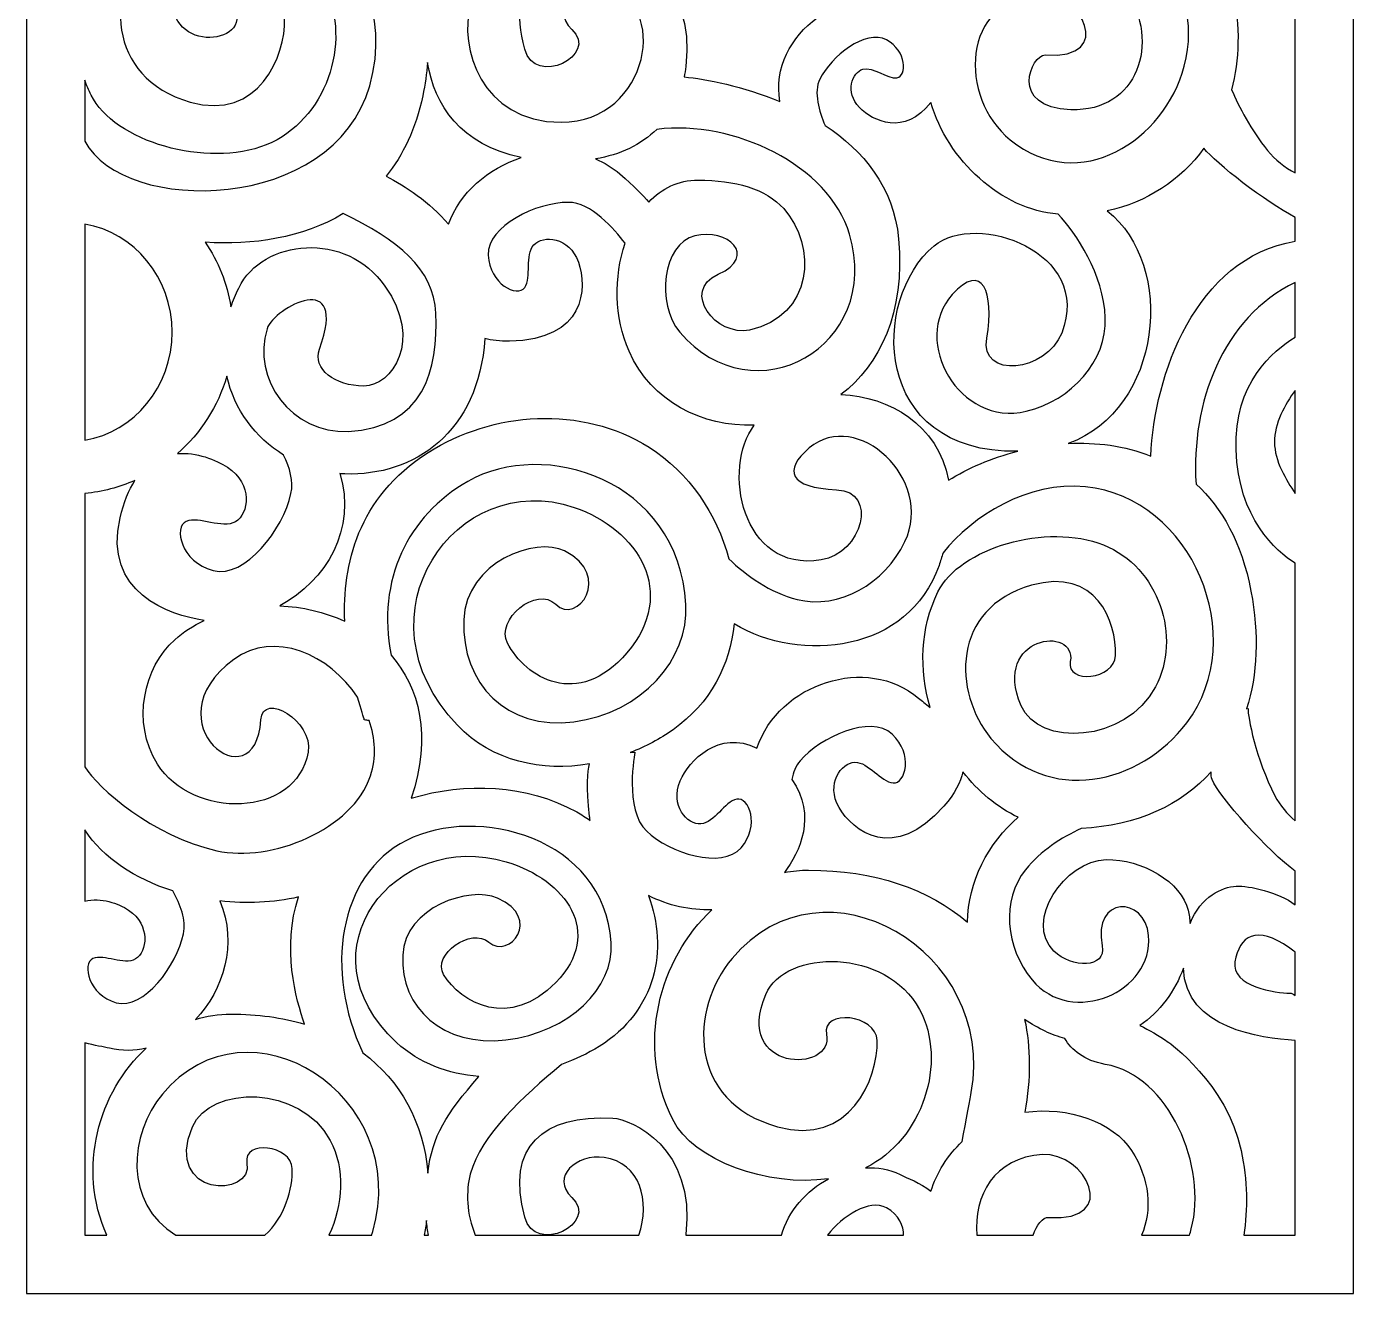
# Model space of a CAD drawing. Header units: centimetres. Extents: x -22.5 to -15.9, y -3.7 to 9.5.
# Drawn here: x -22.51 to -15.92, y -3.75 to 2.55 of the extents above; entities that cross this region are included whole.
import ezdxf

# ---------------------------------------------------------------- set-up
doc = ezdxf.new("R2010")
doc.units = ezdxf.units.CM
doc.header["$MEASUREMENT"] = 0
doc.layers.add('layer 1', color=7, linetype='Continuous')

msp = doc.modelspace()

# ---------------------------------------------------------------- linework, layer by layer
at = {"layer": 'layer 1', "color": 250}
for points, knots in [([(-22.51303, 9.50001), (-22.51303, 9.50001), (-22.51303, 9.50001), (-22.51303, 9.50001), (-22.51303, 9.50001), (-22.51303, 9.50001), (-15.92233, 9.50001), (-15.92233, 9.50001), (-15.92233, 9.50001), (-15.92233, 9.50001), (-15.92233, -3.7471), (-15.92233, -3.7471), (-15.92233, -3.7471), (-15.92233, -3.7471), (-22.51303, -3.7471), (-22.51303, -3.7471), (-22.51303, -3.7471), (-22.51303, -3.7471), (-22.51303, 9.50001), (-22.51303, 9.50001)], [0, 0, 0, 0, 0.1666667, 0.1666667, 0.1666667, 0.1666667, 0.3333333, 0.3333333, 0.3333333, 0.3333333, 0.5, 0.5, 0.5, 0.5, 0.6666667, 0.6666667, 0.6666667, 0.6666667, 1, 1, 1, 1]), ([(-19.07876, 3.9804), (-19.07876, 3.9804), (-19.07876, 3.9804), (-19.07876, 3.9804), (-19.07876, 3.9804), (-19.34814, 3.73279), (-19.46619, 3.30153), (-19.28183, 2.91607), (-19.28183, 2.91607), (-19.18822, 2.72032), (-18.86957, 2.5716), (-18.58551, 2.58959), (-18.58551, 2.58959), (-18.7149, 2.49592), (-18.80225, 2.33969), (-18.77089, 2.17318), (-18.77089, 2.17318), (-18.95515, 2.25041), (-19.13821, 2.28627), (-19.24655, 2.29573), (-19.24655, 2.29573), (-19.24323, 2.31234), (-19.2405, 2.32942), (-19.23846, 2.34706), (-19.23846, 2.34706), (-19.18813, 2.77986), (-19.50974, 2.92154), (-19.60078, 2.92583), (-19.60078, 2.92583), (-19.94007, 2.96026), (-20.1333, 2.78756), (-20.0387, 2.4333), (-20.0387, 2.4333), (-19.98786, 2.24308), (-19.66652, 2.40336), (-19.80462, 2.53205), (-19.80462, 2.53205), (-19.91296, 2.63298), (-19.77925, 2.74951), (-19.64376, 2.72999), (-19.64376, 2.72999), (-19.31292, 2.6823), (-19.41599, 2.06881), (-19.85745, 2.0703), (-19.85745, 2.0703), (-20.26276, 2.07165), (-20.36337, 2.44869), (-20.30887, 2.64748), (-20.30887, 2.64748), (-20.26647, 2.80217), (-20.13374, 2.9348), (-19.98698, 3.05561), (-19.98698, 3.05561), (-19.87647, 3.08287), (-19.77087, 3.13104), (-19.68113, 3.19408), (-19.68113, 3.19408), (-19.39369, 3.3959), (-19.34669, 3.7552), (-19.46565, 4.05503), (-19.46565, 4.05503), (-19.347, 3.99052), (-19.20676, 3.96272), (-19.07876, 3.9804)], [0, 0, 0, 0, 0.0588235, 0.0588235, 0.0588235, 0.0588235, 0.1176471, 0.1176471, 0.1176471, 0.1176471, 0.1764706, 0.1764706, 0.1764706, 0.1764706, 0.2352941, 0.2352941, 0.2352941, 0.2352941, 0.2941176, 0.2941176, 0.2941176, 0.2941176, 0.3529412, 0.3529412, 0.3529412, 0.3529412, 0.4117647, 0.4117647, 0.4117647, 0.4117647, 0.4705882, 0.4705882, 0.4705882, 0.4705882, 0.5294118, 0.5294118, 0.5294118, 0.5294118, 0.5882353, 0.5882353, 0.5882353, 0.5882353, 0.6470588, 0.6470588, 0.6470588, 0.6470588, 0.7058824, 0.7058824, 0.7058824, 0.7058824, 0.7647059, 0.7647059, 0.7647059, 0.7647059, 0.8235294, 0.8235294, 0.8235294, 0.8235294, 0.8823529, 0.8823529, 0.8823529, 0.8823529, 1, 1, 1, 1]), ([(-16.21156, 3.31753), (-16.21156, 3.31753), (-16.21156, 3.31753), (-16.21156, 3.31753), (-16.21156, 3.31753), (-16.21156, 3.31753), (-16.21156, 1.81865), (-16.21156, 1.81865), (-16.21156, 1.81865), (-16.26232, 1.84635), (-16.3118, 1.88277), (-16.34974, 1.93055), (-16.34974, 1.93055), (-16.42941, 2.03093), (-16.49164, 2.14941), (-16.52765, 2.23212), (-16.52765, 2.23212), (-16.48885, 2.37939), (-16.4837, 2.54625), (-16.52172, 2.7252), (-16.52172, 2.7252), (-16.57471, 2.97481), (-16.8043, 3.21903), (-17.02763, 3.37616), (-17.02763, 3.37616), (-16.90667, 3.44143), (-16.81524, 3.55672), (-16.76754, 3.68217), (-16.76754, 3.68217), (-16.76754, 3.6781), (-16.76752, 3.67401), (-16.76744, 3.66991), (-16.76744, 3.66991), (-16.76241, 3.37297), (-16.37994, 3.32769), (-16.21385, 3.31763), (-16.21385, 3.31763), (-16.21305, 3.31758), (-16.21234, 3.31758), (-16.21156, 3.31753)], [0, 0, 0, 0, 0.0909091, 0.0909091, 0.0909091, 0.0909091, 0.1818182, 0.1818182, 0.1818182, 0.1818182, 0.2727273, 0.2727273, 0.2727273, 0.2727273, 0.3636364, 0.3636364, 0.3636364, 0.3636364, 0.4545455, 0.4545455, 0.4545455, 0.4545455, 0.5454545, 0.5454545, 0.5454545, 0.5454545, 0.6363636, 0.6363636, 0.6363636, 0.6363636, 0.7272727, 0.7272727, 0.7272727, 0.7272727, 0.8181818, 0.8181818, 0.8181818, 0.8181818, 1, 1, 1, 1]), ([(-22.22382, 1.97624), (-22.22382, 1.97624), (-22.22382, 1.97624), (-22.22382, 1.97624), (-22.22382, 1.97624), (-22.22382, 1.97624), (-22.22382, 2.27891), (-22.22382, 2.27891), (-22.22382, 2.27891), (-22.21464, 2.25438), (-22.20423, 2.22998), (-22.19247, 2.20586), (-22.19247, 2.20586), (-22.07961, 1.97459), (-21.61863, 1.83998), (-21.32211, 1.95836), (-21.32211, 1.95836), (-21.02831, 2.07567), (-20.89338, 2.46978), (-21.03234, 2.73258), (-21.03234, 2.73258), (-21.18876, 3.02836), (-21.66296, 3.02318), (-21.75477, 2.80477), (-21.75477, 2.80477), (-21.91138, 2.4322), (-21.43252, 2.42387), (-21.46932, 2.61425), (-21.46932, 2.61425), (-21.49295, 2.73645), (-21.23535, 2.70841), (-21.23136, 2.58385), (-21.23136, 2.58385), (-21.22555, 2.40256), (-21.36, 2.07458), (-21.69954, 2.17093), (-21.69954, 2.17093), (-22.12373, 2.29132), (-22.11372, 2.73436), (-21.91324, 2.97646), (-21.91324, 2.97646), (-21.46147, 3.522), (-20.60264, 2.96808), (-20.80863, 2.25145), (-20.80863, 2.25145), (-20.99111, 1.61658), (-22.0284, 1.60796), (-22.22382, 1.97624)], [0, 0, 0, 0, 0.0769231, 0.0769231, 0.0769231, 0.0769231, 0.1538462, 0.1538462, 0.1538462, 0.1538462, 0.2307692, 0.2307692, 0.2307692, 0.2307692, 0.3076923, 0.3076923, 0.3076923, 0.3076923, 0.3846154, 0.3846154, 0.3846154, 0.3846154, 0.4615385, 0.4615385, 0.4615385, 0.4615385, 0.5384615, 0.5384615, 0.5384615, 0.5384615, 0.6153846, 0.6153846, 0.6153846, 0.6153846, 0.6923077, 0.6923077, 0.6923077, 0.6923077, 0.7692308, 0.7692308, 0.7692308, 0.7692308, 0.8461538, 0.8461538, 0.8461538, 0.8461538, 1, 1, 1, 1]), ([(-17.53841, 3.22685), (-17.53841, 3.22685), (-17.53841, 3.22685), (-17.53841, 3.22685), (-17.53841, 3.22685), (-17.54116, 3.2959), (-17.54987, 3.36207), (-17.56408, 3.42506), (-17.56408, 3.42506), (-17.47246, 3.36541), (-17.38441, 3.33373), (-17.30213, 3.32392), (-17.30213, 3.32392), (-17.04526, 3.10286), (-16.64319, 2.79889), (-16.76263, 2.34885), (-16.76263, 2.34885), (-16.86, 1.98188), (-17.2817, 1.70406), (-17.62706, 1.98336), (-17.62706, 1.98336), (-17.88517, 2.19218), (-17.8715, 2.68152), (-17.48224, 2.70577), (-17.48224, 2.70577), (-17.27738, 2.71859), (-17.09766, 2.38034), (-17.45284, 2.4046), (-17.45284, 2.4046), (-17.52126, 2.40929), (-17.63952, 2.1417), (-17.32541, 2.13259), (-17.32541, 2.13259), (-16.9922, 2.12285), (-16.88077, 2.46514), (-17.05098, 2.7252), (-17.05098, 2.7252), (-17.13358, 2.8514), (-17.32733, 2.92768), (-17.52388, 2.91313), (-17.52388, 2.91313), (-17.52223, 3.00605), (-17.52726, 3.12472), (-17.53841, 3.22685)], [0, 0, 0, 0, 0.0833333, 0.0833333, 0.0833333, 0.0833333, 0.1666667, 0.1666667, 0.1666667, 0.1666667, 0.25, 0.25, 0.25, 0.25, 0.3333333, 0.3333333, 0.3333333, 0.3333333, 0.4166667, 0.4166667, 0.4166667, 0.4166667, 0.5, 0.5, 0.5, 0.5, 0.5833333, 0.5833333, 0.5833333, 0.5833333, 0.6666667, 0.6666667, 0.6666667, 0.6666667, 0.75, 0.75, 0.75, 0.75, 0.8333333, 0.8333333, 0.8333333, 0.8333333, 1, 1, 1, 1]), ([(-18.46769, 0.71804), (-18.46769, 0.71804), (-18.46769, 0.71804), (-18.46769, 0.71804), (-18.46769, 0.71804), (-18.27692, 0.86607), (-18.14849, 1.12234), (-18.18159, 1.49154), (-18.18159, 1.49154), (-18.20471, 1.7493), (-18.35852, 1.93065), (-18.54713, 2.0552), (-18.54713, 2.0552), (-18.57648, 2.12346), (-18.6049, 2.21912), (-18.57262, 2.28498), (-18.57262, 2.28498), (-18.51728, 2.39793), (-18.34601, 2.53538), (-18.24215, 2.47994), (-18.24215, 2.47994), (-18.13831, 2.42454), (-18.14095, 2.29934), (-18.18981, 2.29166), (-18.18981, 2.29166), (-18.23878, 2.28403), (-18.30643, 2.34885), (-18.35893, 2.3339), (-18.35893, 2.3339), (-18.41136, 2.31901), (-18.45054, 2.22066), (-18.37552, 2.14318), (-18.37552, 2.14318), (-18.30948, 2.07508), (-18.15217, 2.00074), (-18.02162, 2.16884), (-18.02162, 2.16884), (-17.93762, 1.88233), (-17.67282, 1.63531), (-17.38973, 1.61398), (-17.38973, 1.61398), (-17.29926, 1.51993), (-17.16303, 1.31581), (-17.15496, 1.09898), (-17.15496, 1.09898), (-17.14699, 0.885), (-17.32199, 0.6894), (-17.54722, 0.6353), (-17.54722, 0.6353), (-17.87995, 0.55533), (-18.12209, 0.98399), (-17.91488, 1.21472), (-17.91488, 1.21472), (-17.76739, 1.37898), (-17.70351, 1.22982), (-17.74378, 0.99835), (-17.74378, 0.99835), (-17.77961, 0.79198), (-17.4466, 0.83014), (-17.37135, 1.0235), (-17.37135, 1.0235), (-17.21436, 1.42676), (-17.79608, 1.63102), (-18.00545, 1.4563), (-18.00545, 1.4563), (-18.32033, 1.19354), (-18.31768, 0.4246), (-17.58969, 0.43616), (-17.58969, 0.43616), (-17.71946, 0.40307), (-17.83881, 0.35186), (-17.9341, 0.29193), (-17.9341, 0.29193), (-17.98625, 0.57088), (-18.22777, 0.7068), (-18.46769, 0.71804)], [0, 0, 0, 0, 0.05, 0.05, 0.05, 0.05, 0.1, 0.1, 0.1, 0.1, 0.15, 0.15, 0.15, 0.15, 0.2, 0.2, 0.2, 0.2, 0.25, 0.25, 0.25, 0.25, 0.3, 0.3, 0.3, 0.3, 0.35, 0.35, 0.35, 0.35, 0.4, 0.4, 0.4, 0.4, 0.45, 0.45, 0.45, 0.45, 0.5, 0.5, 0.5, 0.5, 0.55, 0.55, 0.55, 0.55, 0.6, 0.6, 0.6, 0.6, 0.65, 0.65, 0.65, 0.65, 0.7, 0.7, 0.7, 0.7, 0.75, 0.75, 0.75, 0.75, 0.8, 0.8, 0.8, 0.8, 0.85, 0.85, 0.85, 0.85, 0.9, 0.9, 0.9, 0.9, 1, 1, 1, 1]), ([(-20.41716, 1.56421), (-20.41716, 1.56421), (-20.41716, 1.56421), (-20.41716, 1.56421), (-20.41716, 1.56421), (-20.51336, 1.67642), (-20.63089, 1.75349), (-20.72647, 1.80265), (-20.72647, 1.80265), (-20.64321, 1.90613), (-20.57968, 2.03751), (-20.54519, 2.20217), (-20.54519, 2.20217), (-20.53338, 2.25853), (-20.52536, 2.31353), (-20.52084, 2.36698), (-20.52084, 2.36698), (-20.48892, 2.15619), (-20.35405, 1.95756), (-20.05637, 1.89532), (-20.05637, 1.89532), (-20.22019, 1.84132), (-20.36229, 1.71846), (-20.41716, 1.56421)], [0, 0, 0, 0, 0.1428571, 0.1428571, 0.1428571, 0.1428571, 0.2857143, 0.2857143, 0.2857143, 0.2857143, 0.4285714, 0.4285714, 0.4285714, 0.4285714, 0.5714286, 0.5714286, 0.5714286, 0.5714286, 0.7142857, 0.7142857, 0.7142857, 0.7142857, 1, 1, 1, 1]), ([(-19.68644, 1.88811), (-19.68644, 1.88811), (-19.68644, 1.88811), (-19.68644, 1.88811), (-19.68644, 1.88811), (-19.56632, 1.90932), (-19.46111, 1.95765), (-19.38242, 2.03508), (-19.38242, 2.03508), (-19.00342, 2.0828), (-18.52828, 1.85935), (-18.42547, 1.51424), (-18.42547, 1.51424), (-18.25904, 0.9555), (-18.90227, 0.59693), (-19.26865, 1.02854), (-19.26865, 1.02854), (-19.38874, 1.17003), (-19.3542, 1.46636), (-19.19313, 1.50663), (-19.19313, 1.50663), (-19.03212, 1.54688), (-18.87611, 1.40598), (-19.07741, 1.3154), (-19.07741, 1.3154), (-19.26572, 1.23066), (-19.08785, 1.00282), (-18.92139, 1.0386), (-18.92139, 1.0386), (-18.60743, 1.10611), (-18.58379, 1.45516), (-18.75203, 1.64149), (-18.75203, 1.64149), (-18.84015, 1.7391), (-18.9924, 1.78343), (-19.17804, 1.78343), (-19.17804, 1.78343), (-19.27537, 1.78343), (-19.35781, 1.74179), (-19.42217, 1.67411), (-19.42217, 1.67411), (-19.45039, 1.70797), (-19.49504, 1.75338), (-19.56556, 1.81363), (-19.56556, 1.81363), (-19.60317, 1.84572), (-19.64388, 1.87027), (-19.68644, 1.88811)], [0, 0, 0, 0, 0.0769231, 0.0769231, 0.0769231, 0.0769231, 0.1538462, 0.1538462, 0.1538462, 0.1538462, 0.2307692, 0.2307692, 0.2307692, 0.2307692, 0.3076923, 0.3076923, 0.3076923, 0.3076923, 0.3846154, 0.3846154, 0.3846154, 0.3846154, 0.4615385, 0.4615385, 0.4615385, 0.4615385, 0.5384615, 0.5384615, 0.5384615, 0.5384615, 0.6153846, 0.6153846, 0.6153846, 0.6153846, 0.6923077, 0.6923077, 0.6923077, 0.6923077, 0.7692308, 0.7692308, 0.7692308, 0.7692308, 0.8461538, 0.8461538, 0.8461538, 0.8461538, 1, 1, 1, 1]), ([(-16.21156, 1.59785), (-16.21156, 1.59785), (-16.21156, 1.59785), (-16.21156, 1.59785), (-16.21156, 1.59785), (-16.21156, 1.59785), (-16.21156, 1.47967), (-16.21156, 1.47967), (-16.21156, 1.47967), (-16.70827, 1.39707), (-16.91262, 0.80967), (-16.92888, 0.41259), (-16.92888, 0.41259), (-17.05838, 0.46446), (-17.20003, 0.48188), (-17.33967, 0.47467), (-17.33967, 0.47467), (-16.87294, 0.64143), (-16.80143, 1.36338), (-17.14595, 1.62999), (-17.14595, 1.62999), (-16.94988, 1.67168), (-16.78122, 1.78227), (-16.66486, 1.94147), (-16.66486, 1.94147), (-16.60545, 1.86607), (-16.35876, 1.67496), (-16.21156, 1.59785)], [0, 0, 0, 0, 0.125, 0.125, 0.125, 0.125, 0.25, 0.25, 0.25, 0.25, 0.375, 0.375, 0.375, 0.375, 0.5, 0.5, 0.5, 0.5, 0.625, 0.625, 0.625, 0.625, 0.75, 0.75, 0.75, 0.75, 1, 1, 1, 1]), ([(-20.95632, 0.32521), (-20.95632, 0.32521), (-20.95632, 0.32521), (-20.95632, 0.32521), (-20.95632, 0.32521), (-20.94806, 0.32451), (-20.93975, 0.32396), (-20.93142, 0.32366), (-20.93142, 0.32366), (-20.58704, 0.31136), (-20.26613, 0.53267), (-20.237, 0.99626), (-20.237, 0.99626), (-20.20214, 0.98732), (-20.1615, 0.9826), (-20.11411, 0.98326), (-20.11411, 0.98326), (-19.73668, 0.98827), (-19.7266, 1.24998), (-19.77189, 1.37579), (-19.77189, 1.37579), (-19.8172, 1.50159), (-19.94803, 1.51164), (-19.99335, 1.46135), (-19.99335, 1.46135), (-20.03863, 1.41102), (-20.00341, 1.30031), (-20.03863, 1.24998), (-20.03863, 1.24998), (-20.07387, 1.19962), (-20.21478, 1.26508), (-20.2198, 1.41102), (-20.2198, 1.41102), (-20.22484, 1.55694), (-19.97824, 1.67268), (-19.82223, 1.67268), (-19.82223, 1.67268), (-19.70775, 1.67268), (-19.59331, 1.53994), (-19.54045, 1.46925), (-19.54045, 1.46925), (-19.59583, 1.304), (-19.59406, 1.10133), (-19.52026, 0.93293), (-19.52026, 0.93293), (-19.41031, 0.68198), (-19.15631, 0.55733), (-18.89835, 0.5653), (-18.89835, 0.5653), (-19.05952, 0.35619), (-18.96397, -0.16822), (-18.56671, -0.10371), (-18.56671, -0.10371), (-18.36197, -0.07048), (-18.28032, 0.23717), (-18.4896, 0.24519), (-18.4896, 0.24519), (-18.72435, 0.25411), (-18.75624, 0.34269), (-18.62526, 0.45265), (-18.62526, 0.45265), (-18.3877, 0.65203), (-18.00277, 0.29601), (-18.15035, -0.01273), (-18.15035, -0.01273), (-18.25024, -0.22169), (-18.4781, -0.35207), (-18.68572, -0.2996), (-18.68572, -0.2996), (-18.81985, -0.26572), (-18.93805, -0.18193), (-19.02505, -0.09768), (-19.02505, -0.09768), (-19.08392, 0.12494), (-19.22306, 0.33088), (-19.42062, 0.45598), (-19.42062, 0.45598), (-19.75573, 0.66813), (-20.19933, 0.63346), (-20.51875, 0.42977), (-20.51875, 0.42977), (-20.87026, 0.20559), (-20.94393, -0.13021), (-20.93261, -0.40827), (-20.93261, -0.40827), (-21.03286, -0.36182), (-21.14425, -0.33602), (-21.25573, -0.33134), (-21.25573, -0.33134), (-21.02296, -0.20664), (-20.87307, 0.05219), (-20.95632, 0.32521)], [0, 0, 0, 0, 0.0416667, 0.0416667, 0.0416667, 0.0416667, 0.0833333, 0.0833333, 0.0833333, 0.0833333, 0.125, 0.125, 0.125, 0.125, 0.1666667, 0.1666667, 0.1666667, 0.1666667, 0.2083333, 0.2083333, 0.2083333, 0.2083333, 0.25, 0.25, 0.25, 0.25, 0.2916667, 0.2916667, 0.2916667, 0.2916667, 0.3333333, 0.3333333, 0.3333333, 0.3333333, 0.375, 0.375, 0.375, 0.375, 0.4166667, 0.4166667, 0.4166667, 0.4166667, 0.4583333, 0.4583333, 0.4583333, 0.4583333, 0.5, 0.5, 0.5, 0.5, 0.5416667, 0.5416667, 0.5416667, 0.5416667, 0.5833333, 0.5833333, 0.5833333, 0.5833333, 0.625, 0.625, 0.625, 0.625, 0.6666667, 0.6666667, 0.6666667, 0.6666667, 0.7083333, 0.7083333, 0.7083333, 0.7083333, 0.75, 0.75, 0.75, 0.75, 0.7916667, 0.7916667, 0.7916667, 0.7916667, 0.8333333, 0.8333333, 0.8333333, 0.8333333, 0.875, 0.875, 0.875, 0.875, 0.9166667, 0.9166667, 0.9166667, 0.9166667, 1, 1, 1, 1]), ([(-21.62555, 1.47444), (-21.62555, 1.47444), (-21.62555, 1.47444), (-21.62555, 1.47444), (-21.62555, 1.47444), (-21.39111, 1.45899), (-21.14268, 1.49512), (-20.94046, 1.61672), (-20.94046, 1.61672), (-20.67234, 1.48994), (-20.48885, 1.34176), (-20.47991, 1.12234), (-20.47991, 1.12234), (-20.46852, 0.84306), (-20.53848, 0.55379), (-20.91578, 0.53506), (-20.91578, 0.53506), (-21.19532, 0.52116), (-21.39722, 0.7982), (-21.31795, 1.04497), (-21.31795, 1.04497), (-21.28382, 1.15128), (-20.90972, 1.35018), (-21.05852, 0.94339), (-21.05852, 0.94339), (-21.09448, 0.84509), (-20.97925, 0.76013), (-20.83826, 0.76013), (-20.83826, 0.76013), (-20.69734, 0.76013), (-20.5432, 0.98678), (-20.73259, 1.25682), (-20.73259, 1.25682), (-20.92596, 1.53262), (-21.3387, 1.49286), (-21.45929, 1.2472), (-21.45929, 1.2472), (-21.47473, 1.2157), (-21.48754, 1.18443), (-21.49796, 1.15339), (-21.49796, 1.15339), (-21.51669, 1.27061), (-21.56118, 1.37963), (-21.62555, 1.47444)], [0, 0, 0, 0, 0.0833333, 0.0833333, 0.0833333, 0.0833333, 0.1666667, 0.1666667, 0.1666667, 0.1666667, 0.25, 0.25, 0.25, 0.25, 0.3333333, 0.3333333, 0.3333333, 0.3333333, 0.4166667, 0.4166667, 0.4166667, 0.4166667, 0.5, 0.5, 0.5, 0.5, 0.5833333, 0.5833333, 0.5833333, 0.5833333, 0.6666667, 0.6666667, 0.6666667, 0.6666667, 0.75, 0.75, 0.75, 0.75, 0.8333333, 0.8333333, 0.8333333, 0.8333333, 1, 1, 1, 1]), ([(-22.22382, 0.49081), (-22.22382, 0.49081), (-22.22382, 0.49081), (-22.22382, 0.49081), (-22.22382, 0.49081), (-22.22382, 0.49081), (-22.22382, 1.56482), (-22.22382, 1.56482), (-22.22382, 1.56482), (-21.9786, 1.52417), (-21.78998, 1.29852), (-21.78998, 1.02779), (-21.78998, 1.02779), (-21.78998, 0.75701), (-21.9786, 0.53146), (-22.22382, 0.49081)], [0, 0, 0, 0, 0.2, 0.2, 0.2, 0.2, 0.4, 0.4, 0.4, 0.4, 0.6, 0.6, 0.6, 0.6, 1, 1, 1, 1]), ([(-16.21156, 1.27529), (-16.21156, 1.27529), (-16.21156, 1.27529), (-16.21156, 1.27529), (-16.21156, 1.27529), (-16.21156, 1.27529), (-16.21156, 1.00238), (-16.21156, 1.00238), (-16.21156, 1.00238), (-16.32179, 0.93696), (-16.51659, 0.77415), (-16.50573, 0.44473), (-16.50573, 0.44473), (-16.49444, 0.10235), (-16.30598, -0.05997), (-16.21156, -0.12011), (-16.21156, -0.12011), (-16.21156, -0.12011), (-16.21156, -1.39982), (-16.21156, -1.39982), (-16.21156, -1.39982), (-16.25098, -1.36524), (-16.28716, -1.32383), (-16.31246, -1.27526), (-16.31246, -1.27526), (-16.40642, -1.09499), (-16.44867, -0.87837), (-16.44547, -0.8429), (-16.44547, -0.8429), (-16.44507, -0.83872), (-16.44782, -0.83918), (-16.45283, -0.84321), (-16.45283, -0.84321), (-16.39935, -0.67256), (-16.39039, -0.47394), (-16.43129, -0.25889), (-16.43129, -0.25889), (-16.47768, -0.01498), (-16.57645, 0.15705), (-16.70429, 0.27299), (-16.70429, 0.27299), (-16.72918, 0.67566), (-16.57407, 1.09795), (-16.21156, 1.27529)], [0, 0, 0, 0, 0.0833333, 0.0833333, 0.0833333, 0.0833333, 0.1666667, 0.1666667, 0.1666667, 0.1666667, 0.25, 0.25, 0.25, 0.25, 0.3333333, 0.3333333, 0.3333333, 0.3333333, 0.4166667, 0.4166667, 0.4166667, 0.4166667, 0.5, 0.5, 0.5, 0.5, 0.5833333, 0.5833333, 0.5833333, 0.5833333, 0.6666667, 0.6666667, 0.6666667, 0.6666667, 0.75, 0.75, 0.75, 0.75, 0.8333333, 0.8333333, 0.8333333, 0.8333333, 1, 1, 1, 1]), ([(-21.51847, 0.80978), (-21.51847, 0.80978), (-21.51847, 0.80978), (-21.51847, 0.80978), (-21.51847, 0.80978), (-21.48114, 0.64365), (-21.37584, 0.50397), (-21.23643, 0.41747), (-21.23643, 0.41747), (-21.20556, 0.35446), (-21.18635, 0.28644), (-21.1996, 0.22586), (-21.1996, 0.22586), (-21.23795, 0.05033), (-21.42649, -0.19816), (-21.58656, -0.15596), (-21.58656, -0.15596), (-21.7466, -0.11383), (-21.7843, 0.06111), (-21.72002, 0.08816), (-21.72002, 0.08816), (-21.65574, 0.1152), (-21.54203, 0.04784), (-21.47525, 0.08621), (-21.47525, 0.08621), (-21.40852, 0.12458), (-21.38748, 0.27434), (-21.51542, 0.35679), (-21.51542, 0.35679), (-21.57349, 0.39421), (-21.6684, 0.43312), (-21.76397, 0.42484), (-21.76397, 0.42484), (-21.64819, 0.52599), (-21.56159, 0.65902), (-21.51847, 0.80978)], [0, 0, 0, 0, 0.1, 0.1, 0.1, 0.1, 0.2, 0.2, 0.2, 0.2, 0.3, 0.3, 0.3, 0.3, 0.4, 0.4, 0.4, 0.4, 0.5, 0.5, 0.5, 0.5, 0.6, 0.6, 0.6, 0.6, 0.7, 0.7, 0.7, 0.7, 0.8, 0.8, 0.8, 0.8, 1, 1, 1, 1]), ([(-16.21156, 0.73788), (-16.21156, 0.73788), (-16.21156, 0.73788), (-16.21156, 0.73788), (-16.21156, 0.73788), (-16.21156, 0.73788), (-16.21156, 0.22656), (-16.21156, 0.22656), (-16.21156, 0.22656), (-16.2568, 0.29128), (-16.31449, 0.39117), (-16.31449, 0.47999), (-16.31449, 0.47999), (-16.31449, 0.5746), (-16.26375, 0.66927), (-16.21156, 0.73788)], [0, 0, 0, 0, 0.2, 0.2, 0.2, 0.2, 0.4, 0.4, 0.4, 0.4, 0.6, 0.6, 0.6, 0.6, 1, 1, 1, 1]), ([(-20.60222, -1.28757), (-20.60222, -1.28757), (-20.60222, -1.28757), (-20.60222, -1.28757), (-20.60222, -1.28757), (-20.49984, -0.97602), (-20.5612, -0.73793), (-20.70268, -0.57711), (-20.70268, -0.57711), (-20.77352, -0.20046), (-20.6213, 0.11352), (-20.32115, 0.28619), (-20.32115, 0.28619), (-19.94648, 0.50183), (-19.27495, 0.30264), (-19.23817, -0.32531), (-19.23817, -0.32531), (-19.22216, -0.59839), (-19.45845, -0.86284), (-19.79487, -0.90772), (-19.79487, -0.90772), (-20.12822, -0.95217), (-20.35295, -0.7175), (-20.3411, -0.40175), (-20.3411, -0.40175), (-20.33024, -0.11158), (-19.98277, 0.01317), (-19.8402, -0.05891), (-19.8402, -0.05891), (-19.5968, -0.18203), (-19.77923, -0.42884), (-19.8846, -0.32386), (-19.8846, -0.32386), (-19.97831, -0.23049), (-20.18572, -0.3989), (-20.1245, -0.51633), (-20.1245, -0.51633), (-20.03532, -0.68732), (-19.77489, -0.84919), (-19.53078, -0.5643), (-19.53078, -0.5643), (-19.27595, -0.26692), (-19.47658, 0.05009), (-19.79292, 0.1576), (-19.79292, 0.1576), (-20.38011, 0.35714), (-20.89511, -0.37946), (-20.37311, -0.92392), (-20.37311, -0.92392), (-20.19748, -1.10711), (-19.95177, -1.15584), (-19.71691, -1.11673), (-19.71691, -1.11673), (-19.72617, -1.1535), (-19.73285, -1.22823), (-19.71638, -1.37809), (-19.71638, -1.37809), (-19.7157, -1.38451), (-19.71484, -1.3909), (-19.7139, -1.39717), (-19.7139, -1.39717), (-19.73526, -1.38227), (-19.75743, -1.36833), (-19.78049, -1.35538), (-19.78049, -1.35538), (-20.02689, -1.21752), (-20.33579, -1.20521), (-20.60222, -1.28757)], [0, 0, 0, 0, 0.0555556, 0.0555556, 0.0555556, 0.0555556, 0.1111111, 0.1111111, 0.1111111, 0.1111111, 0.1666667, 0.1666667, 0.1666667, 0.1666667, 0.2222222, 0.2222222, 0.2222222, 0.2222222, 0.2777778, 0.2777778, 0.2777778, 0.2777778, 0.3333333, 0.3333333, 0.3333333, 0.3333333, 0.3888889, 0.3888889, 0.3888889, 0.3888889, 0.4444444, 0.4444444, 0.4444444, 0.4444444, 0.5, 0.5, 0.5, 0.5, 0.5555556, 0.5555556, 0.5555556, 0.5555556, 0.6111111, 0.6111111, 0.6111111, 0.6111111, 0.6666667, 0.6666667, 0.6666667, 0.6666667, 0.7222222, 0.7222222, 0.7222222, 0.7222222, 0.7777778, 0.7777778, 0.7777778, 0.7777778, 0.8333333, 0.8333333, 0.8333333, 0.8333333, 0.8888889, 0.8888889, 0.8888889, 0.8888889, 1, 1, 1, 1]), ([(-22.22382, -1.13077), (-22.22382, -1.13077), (-22.22382, -1.13077), (-22.22382, -1.13077), (-22.22382, -1.13077), (-22.22382, -1.13077), (-22.22382, 0.22641), (-22.22382, 0.22641), (-22.22382, 0.22641), (-22.13607, 0.23489), (-22.05233, 0.25714), (-21.97486, 0.29107), (-21.97486, 0.29107), (-22.00488, 0.24454), (-22.03028, 0.18376), (-22.04849, 0.10534), (-22.04849, 0.10534), (-22.13449, -0.26502), (-21.80332, -0.37963), (-21.6313, -0.4037), (-21.6313, -0.4037), (-21.68454, -0.42904), (-21.73382, -0.46118), (-21.77721, -0.49999), (-21.77721, -0.49999), (-21.93013, -0.63695), (-21.99328, -0.90732), (-21.86275, -1.11722), (-21.86275, -1.11722), (-21.69055, -1.39418), (-21.17294, -1.3873), (-21.11481, -1.05784), (-21.11481, -1.05784), (-21.08748, -0.9029), (-21.34045, -0.75438), (-21.34916, -0.8978), (-21.34916, -0.8978), (-21.37489, -1.32204), (-21.90908, -0.91315), (-21.48399, -0.59758), (-21.48399, -0.59758), (-21.28355, -0.44877), (-21.00652, -0.57497), (-20.86914, -0.78522), (-20.86914, -0.78522), (-20.85143, -0.84739), (-20.83665, -0.8881), (-20.83529, -0.89785), (-20.83529, -0.89785), (-20.82682, -0.89932), (-20.81892, -0.90045), (-20.81141, -0.90135), (-20.81141, -0.90135), (-20.78051, -0.98902), (-20.77444, -1.08385), (-20.80481, -1.17581), (-20.80481, -1.17581), (-20.89285, -1.4425), (-21.29703, -1.60832), (-21.56836, -1.54769), (-21.56836, -1.54769), (-21.88631, -1.47668), (-22.15837, -1.23749), (-22.22382, -1.13077)], [0, 0, 0, 0, 0.0588235, 0.0588235, 0.0588235, 0.0588235, 0.1176471, 0.1176471, 0.1176471, 0.1176471, 0.1764706, 0.1764706, 0.1764706, 0.1764706, 0.2352941, 0.2352941, 0.2352941, 0.2352941, 0.2941176, 0.2941176, 0.2941176, 0.2941176, 0.3529412, 0.3529412, 0.3529412, 0.3529412, 0.4117647, 0.4117647, 0.4117647, 0.4117647, 0.4705882, 0.4705882, 0.4705882, 0.4705882, 0.5294118, 0.5294118, 0.5294118, 0.5294118, 0.5882353, 0.5882353, 0.5882353, 0.5882353, 0.6470588, 0.6470588, 0.6470588, 0.6470588, 0.7058824, 0.7058824, 0.7058824, 0.7058824, 0.7647059, 0.7647059, 0.7647059, 0.7647059, 0.8235294, 0.8235294, 0.8235294, 0.8235294, 0.8823529, 0.8823529, 0.8823529, 0.8823529, 1, 1, 1, 1]), ([(-19.51474, -1.06068), (-19.51474, -1.06068), (-19.51474, -1.06068), (-19.51474, -1.06068), (-19.51474, -1.06068), (-19.43866, -1.03089), (-19.36663, -0.99242), (-19.30198, -0.94704), (-19.30198, -0.94704), (-19.11455, -0.81545), (-19.01885, -0.62379), (-18.99812, -0.42052), (-18.99812, -0.42052), (-18.67156, -0.62031), (-18.12957, -0.5628), (-17.98077, -0.13096), (-17.98077, -0.13096), (-17.97336, -0.10954), (-17.96692, -0.08857), (-17.96104, -0.06799), (-17.96104, -0.06799), (-17.81333, 0.11527), (-17.54032, 0.28833), (-17.25379, 0.25974), (-17.25379, 0.25974), (-16.724, 0.20688), (-16.43129, -0.48853), (-16.7501, -0.91271), (-16.7501, -0.91271), (-16.98015, -1.21876), (-17.44286, -1.32776), (-17.72269, -0.98984), (-17.72269, -0.98984), (-17.91194, -0.76135), (-17.92139, -0.34304), (-17.52094, -0.22947), (-17.52094, -0.22947), (-17.20046, -0.13849), (-17.09872, -0.40781), (-17.10417, -0.57901), (-17.10417, -0.57901), (-17.10792, -0.69653), (-17.3511, -0.72303), (-17.32881, -0.60766), (-17.32881, -0.60766), (-17.29409, -0.42795), (-17.72092, -0.47608), (-17.57307, -0.82777), (-17.57307, -0.82777), (-17.48643, -1.03393), (-17.05389, -1.01365), (-16.90627, -0.73443), (-16.90627, -0.73443), (-16.77508, -0.48638), (-16.88733, -0.13952), (-17.16466, -0.02878), (-17.16466, -0.02878), (-17.44456, 0.08298), (-17.87975, -0.04407), (-17.98627, -0.26239), (-17.98627, -0.26239), (-18.07509, -0.44437), (-18.07954, -0.64904), (-18.02558, -0.83604), (-18.02558, -0.83604), (-18.04758, -0.8181), (-18.06746, -0.803), (-18.08199, -0.79059), (-18.08199, -0.79059), (-18.33847, -0.57227), (-18.77776, -0.71601), (-18.88517, -1.03875), (-18.88517, -1.03875), (-19.07437, -0.9439), (-19.22291, -1.10098), (-19.26612, -1.20057), (-19.26612, -1.20057), (-19.31934, -1.32329), (-19.23091, -1.42024), (-19.16345, -1.41461), (-19.16345, -1.41461), (-19.09596, -1.40898), (-19.04577, -1.3042), (-18.98564, -1.29169), (-18.98564, -1.29169), (-18.92549, -1.2792), (-18.86767, -1.42338), (-18.96402, -1.53313), (-18.96402, -1.53313), (-19.06035, -1.64289), (-19.31927, -1.55825), (-19.43288, -1.45132), (-19.43288, -1.45132), (-19.54652, -1.34445), (-19.4912, -1.05794), (-19.4912, -1.05794), (-19.4912, -1.05794), (-19.4912, -1.05794), (-19.51474, -1.06068), (-19.51474, -1.06068)], [0, 0, 0, 0, 0.0384615, 0.0384615, 0.0384615, 0.0384615, 0.0769231, 0.0769231, 0.0769231, 0.0769231, 0.1153846, 0.1153846, 0.1153846, 0.1153846, 0.1538462, 0.1538462, 0.1538462, 0.1538462, 0.1923077, 0.1923077, 0.1923077, 0.1923077, 0.2307692, 0.2307692, 0.2307692, 0.2307692, 0.2692308, 0.2692308, 0.2692308, 0.2692308, 0.3076923, 0.3076923, 0.3076923, 0.3076923, 0.3461538, 0.3461538, 0.3461538, 0.3461538, 0.3846154, 0.3846154, 0.3846154, 0.3846154, 0.4230769, 0.4230769, 0.4230769, 0.4230769, 0.4615385, 0.4615385, 0.4615385, 0.4615385, 0.5, 0.5, 0.5, 0.5, 0.5384615, 0.5384615, 0.5384615, 0.5384615, 0.5769231, 0.5769231, 0.5769231, 0.5769231, 0.6153846, 0.6153846, 0.6153846, 0.6153846, 0.6538462, 0.6538462, 0.6538462, 0.6538462, 0.6923077, 0.6923077, 0.6923077, 0.6923077, 0.7307692, 0.7307692, 0.7307692, 0.7307692, 0.7692308, 0.7692308, 0.7692308, 0.7692308, 0.8076923, 0.8076923, 0.8076923, 0.8076923, 0.8461538, 0.8461538, 0.8461538, 0.8461538, 0.8846154, 0.8846154, 0.8846154, 0.8846154, 0.9230769, 0.9230769, 0.9230769, 0.9230769, 1, 1, 1, 1]), ([(-18.74862, -1.65555), (-18.74862, -1.65555), (-18.74862, -1.65555), (-18.74862, -1.65555), (-18.74862, -1.65555), (-18.6728, -1.5543), (-18.5861, -1.37554), (-18.71236, -1.19385), (-18.71236, -1.19385), (-18.70515, -1.15897), (-18.69219, -1.12705), (-18.67099, -1.10212), (-18.67099, -1.10212), (-18.56989, -0.98336), (-18.3219, -0.87062), (-18.21404, -0.969), (-18.21404, -0.969), (-18.10616, -1.06746), (-18.14767, -1.21716), (-18.20882, -1.21139), (-18.20882, -1.21139), (-18.26997, -1.20556), (-18.33146, -1.10696), (-18.39911, -1.10886), (-18.39911, -1.10886), (-18.46679, -1.1107), (-18.54397, -1.21686), (-18.4775, -1.33291), (-18.4775, -1.33291), (-18.41104, -1.44898), (-18.20525, -1.61095), (-17.95678, -1.32678), (-17.95678, -1.32678), (-17.90244, -1.26465), (-17.87368, -1.20759), (-17.86277, -1.15564), (-17.86277, -1.15564), (-17.78656, -1.25309), (-17.6924, -1.33226), (-17.58745, -1.38198), (-17.58745, -1.38198), (-17.73568, -1.50678), (-17.83794, -1.70576), (-17.83952, -1.90266), (-17.83952, -1.90266), (-18.03034, -1.7381), (-18.30141, -1.64454), (-18.62861, -1.64454), (-18.62861, -1.64454), (-18.66955, -1.64454), (-18.7096, -1.64837), (-18.74862, -1.65555)], [0, 0, 0, 0, 0.0714286, 0.0714286, 0.0714286, 0.0714286, 0.1428571, 0.1428571, 0.1428571, 0.1428571, 0.2142857, 0.2142857, 0.2142857, 0.2142857, 0.2857143, 0.2857143, 0.2857143, 0.2857143, 0.3571429, 0.3571429, 0.3571429, 0.3571429, 0.4285714, 0.4285714, 0.4285714, 0.4285714, 0.5, 0.5, 0.5, 0.5, 0.5714286, 0.5714286, 0.5714286, 0.5714286, 0.6428571, 0.6428571, 0.6428571, 0.6428571, 0.7142857, 0.7142857, 0.7142857, 0.7142857, 0.7857143, 0.7857143, 0.7857143, 0.7857143, 0.8571429, 0.8571429, 0.8571429, 0.8571429, 1, 1, 1, 1]), ([(-16.21156, -1.64947), (-16.21156, -1.64947), (-16.21156, -1.64947), (-16.21156, -1.64947), (-16.21156, -1.64947), (-16.21156, -1.64947), (-16.21156, -1.81612), (-16.21156, -1.81612), (-16.21156, -1.81612), (-16.29572, -1.75389), (-16.43936, -1.72061), (-16.50573, -1.7242), (-16.50573, -1.7242), (-16.57364, -1.72789), (-16.67967, -1.77363), (-16.73357, -1.90989), (-16.73357, -1.90989), (-16.73516, -1.88742), (-16.73843, -1.86534), (-16.74349, -1.84398), (-16.74349, -1.84398), (-16.77673, -1.70367), (-16.97271, -1.58818), (-17.15036, -1.59232), (-17.15036, -1.59232), (-17.3564, -1.59706), (-17.56175, -1.89952), (-17.41021, -2.04674), (-17.41021, -2.04674), (-17.32269, -2.13184), (-17.14763, -2.13358), (-17.17023, -2.02063), (-17.17023, -2.02063), (-17.22012, -1.77103), (-16.95728, -1.77108), (-16.93961, -1.96951), (-16.93961, -1.96951), (-16.91471, -2.24827), (-17.32154, -2.42698), (-17.51866, -2.18922), (-17.51866, -2.18922), (-17.6521, -2.02832), (-17.6727, -1.7923), (-17.5512, -1.64205), (-17.5512, -1.64205), (-17.47637, -1.54948), (-17.37171, -1.48178), (-17.27544, -1.43763), (-17.27544, -1.43763), (-16.9967, -1.42383), (-16.77713, -1.32104), (-16.62837, -1.15584), (-16.62837, -1.15584), (-16.63001, -1.17073), (-16.62904, -1.18388), (-16.62475, -1.19439), (-16.62475, -1.19439), (-16.59222, -1.27437), (-16.34266, -1.55745), (-16.21156, -1.64947)], [0, 0, 0, 0, 0.0625, 0.0625, 0.0625, 0.0625, 0.125, 0.125, 0.125, 0.125, 0.1875, 0.1875, 0.1875, 0.1875, 0.25, 0.25, 0.25, 0.25, 0.3125, 0.3125, 0.3125, 0.3125, 0.375, 0.375, 0.375, 0.375, 0.4375, 0.4375, 0.4375, 0.4375, 0.5, 0.5, 0.5, 0.5, 0.5625, 0.5625, 0.5625, 0.5625, 0.625, 0.625, 0.625, 0.625, 0.6875, 0.6875, 0.6875, 0.6875, 0.75, 0.75, 0.75, 0.75, 0.8125, 0.8125, 0.8125, 0.8125, 0.875, 0.875, 0.875, 0.875, 1, 1, 1, 1]), ([(-20.51992, -3.14979), (-20.51992, -3.14979), (-20.51992, -3.14979), (-20.51992, -3.14979), (-20.51992, -3.14979), (-20.54091, -2.8968), (-20.65587, -2.69068), (-20.8423, -2.55238), (-20.8423, -2.55238), (-21.03398, -2.14697), (-20.96638, -1.6694), (-20.62608, -1.49633), (-20.62608, -1.49633), (-20.27427, -1.31736), (-19.64368, -1.48267), (-19.60915, -2.00396), (-19.60915, -2.00396), (-19.59413, -2.23063), (-19.81598, -2.4501), (-20.1319, -2.48736), (-20.1319, -2.48736), (-20.44493, -2.52422), (-20.65596, -2.32948), (-20.64483, -2.06737), (-20.64483, -2.06737), (-20.63465, -1.82653), (-20.30833, -1.72295), (-20.17448, -1.78279), (-20.17448, -1.78279), (-19.94588, -1.88498), (-20.11721, -2.08989), (-20.21616, -2.00269), (-20.21616, -2.00269), (-20.30416, -1.92523), (-20.49893, -2.06503), (-20.44143, -2.16247), (-20.44143, -2.16247), (-20.3577, -2.30437), (-20.11315, -2.4388), (-19.88391, -2.20229), (-19.88391, -2.20229), (-19.64463, -1.95542), (-19.83301, -1.69232), (-20.13009, -1.60303), (-20.13009, -1.60303), (-20.68147, -1.43742), (-21.16508, -2.04889), (-20.67491, -2.5008), (-20.67491, -2.5008), (-20.56171, -2.60514), (-20.4176, -2.65691), (-20.26701, -2.66861), (-20.26701, -2.66861), (-20.42942, -2.86022), (-20.49795, -2.95982), (-20.51992, -3.14979)], [0, 0, 0, 0, 0.0666667, 0.0666667, 0.0666667, 0.0666667, 0.1333333, 0.1333333, 0.1333333, 0.1333333, 0.2, 0.2, 0.2, 0.2, 0.2666667, 0.2666667, 0.2666667, 0.2666667, 0.3333333, 0.3333333, 0.3333333, 0.3333333, 0.4, 0.4, 0.4, 0.4, 0.4666667, 0.4666667, 0.4666667, 0.4666667, 0.5333333, 0.5333333, 0.5333333, 0.5333333, 0.6, 0.6, 0.6, 0.6, 0.6666667, 0.6666667, 0.6666667, 0.6666667, 0.7333333, 0.7333333, 0.7333333, 0.7333333, 0.8, 0.8, 0.8, 0.8, 0.8666667, 0.8666667, 0.8666667, 0.8666667, 1, 1, 1, 1]), ([(-22.22382, -1.79769), (-22.22382, -1.79769), (-22.22382, -1.79769), (-22.22382, -1.79769), (-22.22382, -1.79769), (-22.22382, -1.79769), (-22.22382, -1.44415), (-22.22382, -1.44415), (-22.22382, -1.44415), (-22.133, -1.5842), (-21.97284, -1.68807), (-21.78689, -1.74761), (-21.78689, -1.74761), (-21.74869, -1.81452), (-21.71919, -1.8927), (-21.73346, -1.9606), (-21.73346, -1.9606), (-21.76655, -2.11779), (-21.9294, -2.34044), (-22.06763, -2.30267), (-22.06763, -2.30267), (-22.2059, -2.26497), (-22.23846, -2.10817), (-22.18295, -2.08396), (-22.18295, -2.08396), (-22.12752, -2.05971), (-22.0292, -2.12003), (-21.9716, -2.08564), (-21.9716, -2.08564), (-21.91391, -2.05133), (-21.89571, -1.91726), (-22.00627, -1.84322), (-22.00627, -1.84322), (-22.05819, -1.80855), (-22.14139, -1.7794), (-22.22382, -1.79769)], [0, 0, 0, 0, 0.1, 0.1, 0.1, 0.1, 0.2, 0.2, 0.2, 0.2, 0.3, 0.3, 0.3, 0.3, 0.4, 0.4, 0.4, 0.4, 0.5, 0.5, 0.5, 0.5, 0.6, 0.6, 0.6, 0.6, 0.7, 0.7, 0.7, 0.7, 0.8, 0.8, 0.8, 0.8, 1, 1, 1, 1]), ([(-17.86585, -2.99271), (-17.86585, -2.99271), (-17.86585, -2.99271), (-17.86585, -2.99271), (-17.86585, -2.99271), (-17.90079, -3.02519), (-17.93262, -3.06326), (-17.96016, -3.10738), (-17.96016, -3.10738), (-17.98662, -3.14984), (-18.0067, -3.19378), (-18.02106, -3.23863), (-18.02106, -3.23863), (-18.0751, -3.19706), (-18.13976, -3.17316), (-18.1745, -3.15616), (-18.1745, -3.15616), (-18.22859, -3.12966), (-18.28707, -3.1196), (-18.34557, -3.12293), (-18.34557, -3.12293), (-18.06195, -2.98382), (-17.93694, -2.59756), (-18.07764, -2.33631), (-18.07764, -2.33631), (-18.24293, -2.02925), (-18.7441, -2.03464), (-18.84111, -2.26132), (-18.84111, -2.26132), (-19.00661, -2.64809), (-18.50055, -2.65671), (-18.53943, -2.45907), (-18.53943, -2.45907), (-18.56439, -2.33223), (-18.29215, -2.36136), (-18.28797, -2.49065), (-18.28797, -2.49065), (-18.28184, -2.67883), (-18.42393, -3.01925), (-18.78272, -2.91927), (-18.78272, -2.91927), (-19.23103, -2.79431), (-19.22045, -2.33441), (-19.00858, -2.08311), (-19.00858, -2.08311), (-18.5498, -1.53901), (-17.69376, -2.04868), (-17.82074, -2.74932), (-17.82074, -2.74932), (-17.8239, -2.76677), (-17.84672, -2.89187), (-17.86585, -2.99271)], [0, 0, 0, 0, 0.0714286, 0.0714286, 0.0714286, 0.0714286, 0.1428571, 0.1428571, 0.1428571, 0.1428571, 0.2142857, 0.2142857, 0.2142857, 0.2142857, 0.2857143, 0.2857143, 0.2857143, 0.2857143, 0.3571429, 0.3571429, 0.3571429, 0.3571429, 0.4285714, 0.4285714, 0.4285714, 0.4285714, 0.5, 0.5, 0.5, 0.5, 0.5714286, 0.5714286, 0.5714286, 0.5714286, 0.6428571, 0.6428571, 0.6428571, 0.6428571, 0.7142857, 0.7142857, 0.7142857, 0.7142857, 0.7857143, 0.7857143, 0.7857143, 0.7857143, 0.8571429, 0.8571429, 0.8571429, 0.8571429, 1, 1, 1, 1]), ([(-21.6745, -2.38633), (-21.6745, -2.38633), (-21.6745, -2.38633), (-21.6745, -2.38633), (-21.6745, -2.38633), (-21.53336, -2.2397), (-21.46381, -2.01008), (-21.55284, -1.79739), (-21.55284, -1.79739), (-21.4219, -1.81219), (-21.28744, -1.8064), (-21.1617, -1.77775), (-21.1617, -1.77775), (-21.24686, -2.028), (-21.17414, -2.28763), (-21.13273, -2.40958), (-21.13273, -2.40958), (-21.24289, -2.37666), (-21.36537, -2.35917), (-21.49818, -2.35917), (-21.49818, -2.35917), (-21.55939, -2.35917), (-21.61845, -2.36874), (-21.6745, -2.38633)], [0, 0, 0, 0, 0.1428571, 0.1428571, 0.1428571, 0.1428571, 0.2857143, 0.2857143, 0.2857143, 0.2857143, 0.4285714, 0.4285714, 0.4285714, 0.4285714, 0.5714286, 0.5714286, 0.5714286, 0.5714286, 0.7142857, 0.7142857, 0.7142857, 0.7142857, 1, 1, 1, 1]), ([(-18.76305, -3.45783), (-18.76305, -3.45783), (-18.76305, -3.45783), (-18.76305, -3.45783), (-18.76305, -3.45783), (-18.76305, -3.45783), (-19.23886, -3.45783), (-19.23886, -3.45783), (-19.23886, -3.45783), (-19.23873, -3.45679), (-19.23858, -3.45574), (-19.23846, -3.45465), (-19.23846, -3.45465), (-19.18813, -3.02191), (-19.50974, -2.88016), (-19.60078, -2.87591), (-19.60078, -2.87591), (-19.9491, -2.85959), (-20.1333, -3.01413), (-20.0387, -3.36845), (-20.0387, -3.36845), (-19.98786, -3.55862), (-19.66652, -3.39839), (-19.80462, -3.26971), (-19.80462, -3.26971), (-19.91296, -3.16872), (-19.77925, -3.05223), (-19.64376, -3.07177), (-19.64376, -3.07177), (-19.46517, -3.09748), (-19.41313, -3.28809), (-19.4724, -3.45783), (-19.4724, -3.45783), (-19.4724, -3.45783), (-20.28449, -3.45783), (-20.28449, -3.45783), (-20.28449, -3.45783), (-20.32733, -3.35251), (-20.33175, -3.23773), (-20.30887, -3.15426), (-20.30887, -3.15426), (-20.25403, -2.9542), (-20.04815, -2.77239), (-19.85619, -2.60983), (-19.85619, -2.60983), (-19.78941, -2.58582), (-19.72617, -2.55541), (-19.66906, -2.51999), (-19.66906, -2.51999), (-19.38506, -2.34372), (-19.32521, -2.03778), (-19.42387, -1.77064), (-19.42387, -1.77064), (-19.32597, -1.82025), (-19.21485, -1.84537), (-19.10862, -1.84138), (-19.10862, -1.84138), (-19.37081, -2.0854), (-19.4869, -2.51421), (-19.30368, -2.883), (-19.30368, -2.883), (-19.20177, -3.08816), (-18.8313, -3.21993), (-18.53012, -3.17729), (-18.53012, -3.17729), (-18.63935, -3.23649), (-18.72932, -3.33831), (-18.76305, -3.45783)], [0, 0, 0, 0, 0.0555556, 0.0555556, 0.0555556, 0.0555556, 0.1111111, 0.1111111, 0.1111111, 0.1111111, 0.1666667, 0.1666667, 0.1666667, 0.1666667, 0.2222222, 0.2222222, 0.2222222, 0.2222222, 0.2777778, 0.2777778, 0.2777778, 0.2777778, 0.3333333, 0.3333333, 0.3333333, 0.3333333, 0.3888889, 0.3888889, 0.3888889, 0.3888889, 0.4444444, 0.4444444, 0.4444444, 0.4444444, 0.5, 0.5, 0.5, 0.5, 0.5555556, 0.5555556, 0.5555556, 0.5555556, 0.6111111, 0.6111111, 0.6111111, 0.6111111, 0.6666667, 0.6666667, 0.6666667, 0.6666667, 0.7222222, 0.7222222, 0.7222222, 0.7222222, 0.7777778, 0.7777778, 0.7777778, 0.7777778, 0.8333333, 0.8333333, 0.8333333, 0.8333333, 0.8888889, 0.8888889, 0.8888889, 0.8888889, 1, 1, 1, 1]), ([(-16.21156, -2.05022), (-16.21156, -2.05022), (-16.21156, -2.05022), (-16.21156, -2.05022), (-16.21156, -2.05022), (-16.21156, -2.05022), (-16.21156, -2.26651), (-16.21156, -2.26651), (-16.21156, -2.26651), (-16.22121, -2.25949), (-16.23062, -2.25546), (-16.23902, -2.25546), (-16.23902, -2.25546), (-16.30444, -2.25546), (-16.53088, -2.2242), (-16.51077, -2.09919), (-16.51077, -2.09919), (-16.49063, -1.9742), (-16.4051, -1.91167), (-16.23902, -2.0315), (-16.23902, -2.0315), (-16.2291, -2.03862), (-16.21998, -2.04485), (-16.21156, -2.05022)], [0, 0, 0, 0, 0.1428571, 0.1428571, 0.1428571, 0.1428571, 0.2857143, 0.2857143, 0.2857143, 0.2857143, 0.4285714, 0.4285714, 0.4285714, 0.4285714, 0.5714286, 0.5714286, 0.5714286, 0.5714286, 0.7142857, 0.7142857, 0.7142857, 0.7142857, 1, 1, 1, 1]), ([(-16.21156, -2.48985), (-16.21156, -2.48985), (-16.21156, -2.48985), (-16.21156, -2.48985), (-16.21156, -2.48985), (-16.21156, -2.48985), (-16.21156, -3.45783), (-16.21156, -3.45783), (-16.21156, -3.45783), (-16.21156, -3.45783), (-16.46757, -3.45783), (-16.46757, -3.45783), (-16.46757, -3.45783), (-16.44639, -3.32844), (-16.44901, -3.18681), (-16.48058, -3.03695), (-16.48058, -3.03695), (-16.55109, -2.70195), (-16.84292, -2.49847), (-16.84292, -2.49847), (-16.84292, -2.49847), (-16.89046, -2.46524), (-16.93759, -2.43829), (-16.98315, -2.41657), (-16.98315, -2.41657), (-16.88349, -2.34846), (-16.80821, -2.24383), (-16.76722, -2.13139), (-16.76722, -2.13139), (-16.75717, -2.43311), (-16.37878, -2.47945), (-16.21385, -2.4898), (-16.21385, -2.4898), (-16.21305, -2.48985), (-16.21234, -2.48985), (-16.21156, -2.48985)], [0, 0, 0, 0, 0.1, 0.1, 0.1, 0.1, 0.2, 0.2, 0.2, 0.2, 0.3, 0.3, 0.3, 0.3, 0.4, 0.4, 0.4, 0.4, 0.5, 0.5, 0.5, 0.5, 0.6, 0.6, 0.6, 0.6, 0.7, 0.7, 0.7, 0.7, 0.8, 0.8, 0.8, 0.8, 1, 1, 1, 1]), ([(-20.7987, -3.45783), (-20.7987, -3.45783), (-20.7987, -3.45783), (-20.7987, -3.45783), (-20.7987, -3.45783), (-20.7987, -3.45783), (-21.01176, -3.45783), (-21.01176, -3.45783), (-21.01176, -3.45783), (-20.93903, -3.30787), (-20.92999, -3.12737), (-21.00474, -2.98673), (-21.00474, -2.98673), (-21.15278, -2.70817), (-21.60159, -2.71305), (-21.68847, -2.91873), (-21.68847, -2.91873), (-21.83671, -3.26955), (-21.38349, -3.27743), (-21.41831, -3.09814), (-21.41831, -3.09814), (-21.44066, -2.98304), (-21.19687, -3.00944), (-21.1931, -3.12678), (-21.1931, -3.12678), (-21.18992, -3.22563), (-21.23131, -3.37075), (-21.32906, -3.45783), (-21.32906, -3.45783), (-21.32906, -3.45783), (-21.77108, -3.45783), (-21.77108, -3.45783), (-21.77108, -3.45783), (-22.03226, -3.29812), (-22.00384, -2.95574), (-21.83846, -2.75704), (-21.83846, -2.75704), (-21.41089, -2.24334), (-20.59804, -2.76496), (-20.79298, -3.43975), (-20.79298, -3.43975), (-20.79473, -3.44587), (-20.79675, -3.45186), (-20.7987, -3.45783)], [0, 0, 0, 0, 0.0833333, 0.0833333, 0.0833333, 0.0833333, 0.1666667, 0.1666667, 0.1666667, 0.1666667, 0.25, 0.25, 0.25, 0.25, 0.3333333, 0.3333333, 0.3333333, 0.3333333, 0.4166667, 0.4166667, 0.4166667, 0.4166667, 0.5, 0.5, 0.5, 0.5, 0.5833333, 0.5833333, 0.5833333, 0.5833333, 0.6666667, 0.6666667, 0.6666667, 0.6666667, 0.75, 0.75, 0.75, 0.75, 0.8333333, 0.8333333, 0.8333333, 0.8333333, 1, 1, 1, 1]), ([(-16.73701, -3.45783), (-16.73701, -3.45783), (-16.73701, -3.45783), (-16.73701, -3.45783), (-16.73701, -3.45783), (-16.73701, -3.45783), (-16.9751, -3.45783), (-16.9751, -3.45783), (-16.9751, -3.45783), (-16.92095, -3.33558), (-16.93446, -3.1751), (-17.0241, -3.03695), (-17.0241, -3.03695), (-17.11527, -2.89644), (-17.3383, -2.81569), (-17.55499, -2.84727), (-17.55499, -2.84727), (-17.52403, -2.67997), (-17.52543, -2.52487), (-17.55563, -2.38548), (-17.55563, -2.38548), (-17.48661, -2.43291), (-17.41962, -2.46365), (-17.35561, -2.48048), (-17.35561, -2.48048), (-17.32249, -2.53658), (-17.26266, -2.59075), (-17.15496, -2.60918), (-17.15496, -2.60918), (-16.83401, -2.66417), (-16.6474, -3.1206), (-16.72799, -3.42685), (-16.72799, -3.42685), (-16.73073, -3.43725), (-16.7338, -3.44758), (-16.73701, -3.45783)], [0, 0, 0, 0, 0.1, 0.1, 0.1, 0.1, 0.2, 0.2, 0.2, 0.2, 0.3, 0.3, 0.3, 0.3, 0.4, 0.4, 0.4, 0.4, 0.5, 0.5, 0.5, 0.5, 0.6, 0.6, 0.6, 0.6, 0.7, 0.7, 0.7, 0.7, 0.8, 0.8, 0.8, 0.8, 1, 1, 1, 1]), ([(-22.11438, -3.45783), (-22.11438, -3.45783), (-22.11438, -3.45783), (-22.11438, -3.45783), (-22.11438, -3.45783), (-22.11438, -3.45783), (-22.22382, -3.45783), (-22.22382, -3.45783), (-22.22382, -3.45783), (-22.22382, -3.45783), (-22.22382, -2.50197), (-22.22382, -2.50197), (-22.22382, -2.50197), (-22.17513, -2.51547), (-22.12991, -2.5223), (-22.10031, -2.52927), (-22.10031, -2.52927), (-22.0388, -2.5437), (-21.97748, -2.54281), (-21.91905, -2.52945), (-21.91905, -2.52945), (-22.15428, -2.74395), (-22.26349, -3.12477), (-22.11438, -3.45783)], [0, 0, 0, 0, 0.1428571, 0.1428571, 0.1428571, 0.1428571, 0.2857143, 0.2857143, 0.2857143, 0.2857143, 0.4285714, 0.4285714, 0.4285714, 0.4285714, 0.5714286, 0.5714286, 0.5714286, 0.5714286, 0.7142857, 0.7142857, 0.7142857, 0.7142857, 1, 1, 1, 1]), ([(-17.51251, -3.45783), (-17.51251, -3.45783), (-17.51251, -3.45783), (-17.51251, -3.45783), (-17.51251, -3.45783), (-17.51251, -3.45783), (-17.79282, -3.45783), (-17.79282, -3.45783), (-17.79282, -3.45783), (-17.8085, -3.26199), (-17.70764, -3.07222), (-17.46696, -3.05708), (-17.46696, -3.05708), (-17.25659, -3.04385), (-17.07203, -3.39427), (-17.43677, -3.3691), (-17.43677, -3.3691), (-17.46388, -3.36726), (-17.49861, -3.40731), (-17.51251, -3.45783)], [0, 0, 0, 0, 0.1666667, 0.1666667, 0.1666667, 0.1666667, 0.3333333, 0.3333333, 0.3333333, 0.3333333, 0.5, 0.5, 0.5, 0.5, 0.6666667, 0.6666667, 0.6666667, 0.6666667, 1, 1, 1, 1]), ([(-18.1573, -3.45783), (-18.1573, -3.45783), (-18.1573, -3.45783), (-18.1573, -3.45783), (-18.1573, -3.45783), (-18.1573, -3.45783), (-18.53511, -3.45783), (-18.53511, -3.45783), (-18.53511, -3.45783), (-18.46082, -3.36248), (-18.32827, -3.27583), (-18.24215, -3.32178), (-18.24215, -3.32178), (-18.17914, -3.35541), (-18.15537, -3.41468), (-18.1573, -3.45783)], [0, 0, 0, 0, 0.2, 0.2, 0.2, 0.2, 0.4, 0.4, 0.4, 0.4, 0.6, 0.6, 0.6, 0.6, 1, 1, 1, 1]), ([(-20.51691, -3.45783), (-20.51691, -3.45783), (-20.51691, -3.45783), (-20.51691, -3.45783), (-20.51691, -3.45783), (-20.51691, -3.45783), (-20.53807, -3.45783), (-20.53807, -3.45783), (-20.53807, -3.45783), (-20.53344, -3.43327), (-20.52954, -3.40907), (-20.52643, -3.38509), (-20.52643, -3.38509), (-20.52459, -3.40945), (-20.52143, -3.43373), (-20.51691, -3.45783)], [0, 0, 0, 0, 0.2, 0.2, 0.2, 0.2, 0.4, 0.4, 0.4, 0.4, 0.6, 0.6, 0.6, 0.6, 1, 1, 1, 1])]:
    msp.add_open_spline(points, degree=3, knots=knots, dxfattribs=at)

doc.saveas('drawing.dxf')
